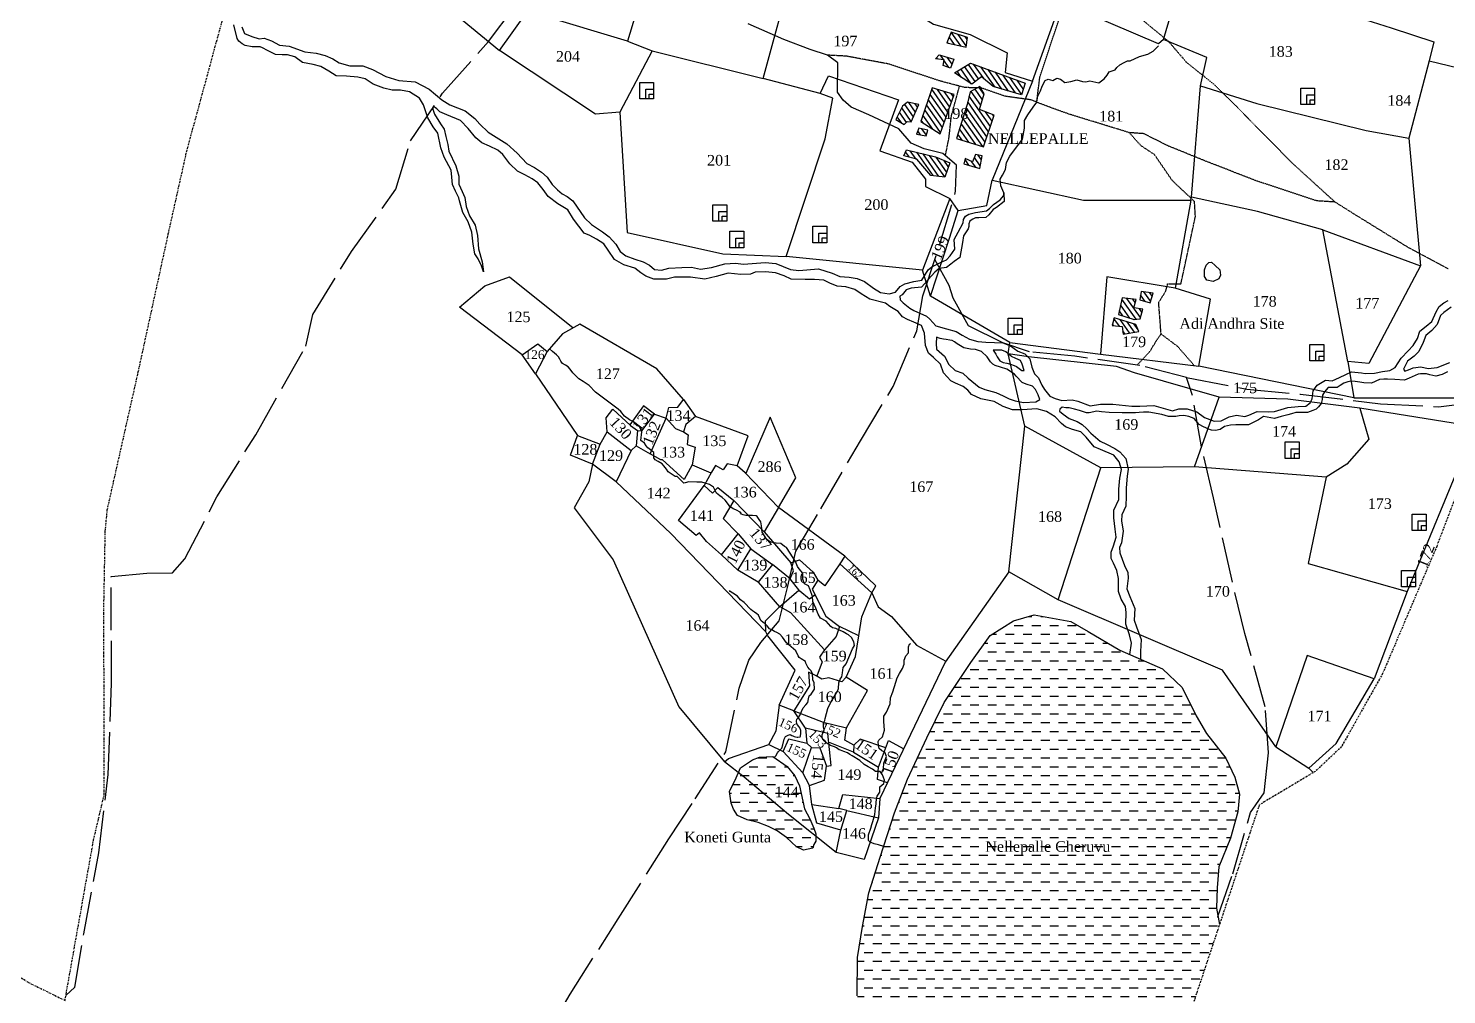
# Model space of a CAD drawing. Header units: millimetres. Extents: x 518 to 1579, y -940 to 848.
# Drawn here: x 968.7 to 1369.8, y 68 to 341.4 of the extents above; entities that cross this region are included whole.
import ezdxf

# ---------------------------------------------------------------- set-up
doc = ezdxf.new("R2010")
doc.units = ezdxf.units.MM
doc.header["$MEASUREMENT"] = 0
for name, pattern in [('ACAD_ISO02W100', [15, 12, -3]), ('ACAD_ISO07W100', [3, 0, -3]), ('BORDER', [1.75, 0.5, -0.25, 0.5, -0.25, 0, -0.25])]:
    doc.linetypes.add(name, pattern=pattern)
for name, color, linetype in [('CARTTRACK', 30, 'ACAD_ISO02W100'), ('NALA', 4, 'Continuous'), ('SQUAREWELL', 5, 'Continuous'), ('SURVEY_BND', 7, 'Continuous'), ('VILLAGE_AREA', 1, 'Continuous'), ('WATER_BODY', 4, 'Continuous')]:
    doc.layers.add(name, color=color, linetype=linetype)
doc.layers.add('FOOTPATH', color=150, linetype='ACAD_ISO07W100', lineweight=30)
doc.layers.add('VILL_BOUNDARY', color=6, linetype='BORDER', lineweight=30)
doc.styles.get("Standard").update_dxf_attribs({"font": 'TIMES.TTF'})

msp = doc.modelspace()

# ---------------------------------------------------------------- hatches: boundary and pattern name
at = {"layer": 'VILLAGE_AREA'}
h = msp.add_hatch(dxfattribs=at)
h.set_pattern_fill('ANSI31', color=256, scale=10, angle=80, style=0)
h.paths.add_polyline_path([(1234.23, 338.89), (1229.6, 340.37), (1228.46, 337.32), (1233.88, 336.15)])
h.paths.add_polyline_path([(1230.38, 332.72), (1226.23, 333.94), (1225.18, 332.82), (1227.63, 332.57), (1227.38, 330.97), (1229.48, 330.2)])
h.paths.add_polyline_path([(1235.12, 331.63), (1230.62, 328.85), (1235.44, 325.67), (1238.19, 327.74), (1241.51, 324.96), (1249.51, 322.67), (1250.58, 325.96)])
h.paths.add_polyline_path([(1237.66, 318.52), (1238.94, 322.91), (1237.97, 324.6), (1237.12, 324.61), (1235.01, 323.43), (1234.16, 319.87), (1231.15, 310.31), (1238.79, 307.94), (1241.79, 316.84)])
h.paths.add_polyline_path([(1230.51, 322.72), (1224.3, 324.56), (1221.05, 315.1), (1226.5, 311.6)])
h.paths.add_polyline_path([(1220.49, 319.89), (1217.27, 320.56), (1215.87, 319.41), (1213.96, 315.6), (1216.31, 314.21), (1217.23, 315.04), (1218.3, 315)])
h.paths.add_polyline_path([(1223.02, 312.64), (1220.47, 313.23), (1219.88, 311.52), (1222.59, 311.05)])
h.paths.add_polyline_path([(1225.17, 305.1), (1217.01, 307.05), (1216.26, 305.41), (1219.94, 304.38), (1223.89, 299.84), (1227.82, 299.37), (1229.22, 303.42)])
h.paths.add_polyline_path([(1238.4, 305.35), (1236.57, 305.7), (1235.72, 303.67), (1233.64, 304.61), (1233.27, 303.12), (1237.71, 301.8)])
h.paths.add_polyline_path([(1281.99, 264.75), (1278.02, 265.16), (1276.93, 260.5), (1281.38, 259.1), (1283.07, 259.24), (1283.83, 261.95), (1281.27, 262.38)])
h.paths.add_polyline_path([(1281.88, 257.67), (1275.72, 259.56), (1275.2, 257.32), (1278.02, 257.11), (1278.26, 254.92), (1282.73, 255.7)])
h.paths.add_polyline_path([(1286.79, 266.53), (1283.4, 266.96), (1282.97, 264.58), (1285.96, 263.82)])
h.paths.add_polyline_path([(1239.23, 307.94), (1268.62, 307.94), (1268.62, 312.51), (1239.23, 312.51)], flags=9)
h.paths.add_polyline_path([(1226.95, 315), (1235.12, 315), (1235.12, 319.58), (1226.95, 319.58)], flags=9)
at = {"layer": 'WATER_BODY'}
h = msp.add_hatch(dxfattribs=at)
h.set_pattern_fill('DASH', color=256, scale=20, style=0)
h.paths.add_polyline_path([(1309.86, 129.58), (1307.36, 134.99), (1301.87, 141.89), (1298.89, 146.95), (1295, 154.98), (1289.38, 160.18), (1277.35, 165.55), (1268.4, 170.74), (1263.47, 173.59), (1253.14, 175.46), (1247.31, 173.79), (1240.65, 169.7), (1235.16, 161.99), (1227.67, 150.7), (1222.73, 140.66), (1217.25, 129.02), (1213.64, 119.46), (1209.61, 106.95), (1206.35, 96.87), (1204.54, 87.37), (1203.15, 78.51), (1203.08, 67.71), (1204.68, 59.74), (1206.48, 56.9), (1208.15, 55.38), (1211.48, 53.09), (1216.02, 49.72), (1219.84, 48.13), (1224.55, 46.81), (1230.17, 46.81), (1242.52, 46.81), (1250.71, 47.5), (1256.62, 47.86), (1261.09, 48.66), (1264.08, 48.68), (1267.51, 48.58), (1273.83, 48.1), (1278.22, 47.18), (1283.39, 47.11), (1288.39, 47.9), (1292.48, 49.11), (1295.66, 50.85), (1297.29, 63.12), (1305.52, 87.89), (1304.66, 92.5), (1304.87, 98.29), (1305.35, 104.18), (1308.61, 112.29), (1310.69, 119.8), (1311.18, 124.79)])
h.paths.add_polyline_path([(1171.07, 129.61), (1169.47, 130.86), (1168.8, 129.37), (1166.97, 125.53), (1167.4, 122.2), (1168.08, 120.55), (1169.24, 118.72), (1171.94, 117.51), (1175.09, 116.79), (1178.03, 115.58), (1180.45, 114.42), (1183.11, 112.49), (1185.9, 109.86), (1187.86, 108.96), (1190.49, 109.53), (1190.8, 110.52), (1191.38, 111.49), (1191.38, 112.83), (1183.64, 118.97)])
h.paths.add_polyline_path([(1185.47, 129.99), (1183.25, 132.55), (1179.19, 135.45), (1175.47, 135.26), (1173.44, 134.48), (1170.1, 132.26), (1169.47, 130.86), (1171.07, 129.61), (1183.64, 118.97), (1191.38, 112.83), (1191.38, 113.52), (1190.8, 115.16), (1189.64, 117.76), (1188.19, 120.61), (1186.74, 127.08)])
h.paths.add_polyline_path([(1238.24, 106.49), (1274.88, 106.49), (1274.88, 112.53), (1238.24, 112.53)], flags=24)
h.paths.add_polyline_path([(1179.01, 123.15), (1187.15, 123.15), (1187.15, 127.64), (1179.01, 127.64)], flags=24)

# ---------------------------------------------------------------- linework, layer by layer
at = {"layer": 'CARTTRACK'}
for points in [[(979.29, 67.82), (981.83, 70.12), (984.34, 85.26), (988.57, 108.13), (991.24, 130.32), (992.2, 156.19), (992.06, 186.35), (1002.13, 187.27), (1009.39, 187.42), (1012.95, 191.34), (1021.99, 208.88), (1032.97, 226.47), (1047.13, 251.54), (1049.13, 260.49), (1060.03, 278.29), (1072.63, 295.95), (1076.78, 309.64), (1085.83, 323.08), (1098.83, 337.71), (1111.32, 354.4), (1117.71, 370.89)], [(1109.92, 47.44), (1121.88, 68.22), (1135.45, 89.46), (1149.75, 112.13), (1157.29, 123.4), (1165.91, 136.78), (1169.72, 154.78), (1172.46, 162.7), (1175.8, 167.63), (1181, 173.83), (1183.35, 183.27), (1185.75, 193.54), (1192.83, 205.52), (1203.98, 224.73), (1213.2, 240.11), (1219.89, 255.83), (1221.63, 265.76), (1226.37, 280.07), (1230.91, 295.34), (1231.11, 302.71), (1227.3, 306.05), (1222.03, 307.38), (1218.29, 308.98), (1214.82, 313.05), (1206.38, 317.01), (1201.37, 319.14), (1199.1, 321.14), (1197.5, 323.41), (1197.57, 331.65), (1194.63, 333.85), (1189.76, 335.45), (1182.28, 338.32), (1172.2, 342.72)], [(1305.09, 90.19), (1309.26, 102.19), (1314.28, 119.56), (1318.16, 125.15), (1319.37, 136.49), (1318.48, 149.5), (1312.7, 170.18), (1309.01, 185.6), (1303.79, 208.65), (1300.44, 223.01), (1297.88, 237.59), (1296.16, 242.67), (1283.01, 246.04), (1264.66, 248.64), (1251.76, 249.94), (1244.27, 252.5), (1234.55, 257.28), (1230.18, 265.12), (1229.06, 268.69), (1225.02, 275.99)], [(1296.16, 242.67), (1313.28, 239.34), (1328.47, 237.94), (1351.07, 235.18), (1367.47, 234.38), (1375.76, 235.38)]]:
    msp.add_lwpolyline(points, dxfattribs=at)
at = {"layer": 'FOOTPATH', "ltscale": 0.002}
for points in [[(1370.18, 273.35), (1358.98, 279.38), (1343.97, 288.66), (1338.18, 292.3), (1326.25, 303.18), (1315.64, 313.91), (1310.73, 318.95), (1304.21, 325.4), (1296.25, 331.76), (1291.17, 337.68), (1278.3, 348.28)], [(1298.39, 246.05), (1293.7, 251.42), (1289.01, 254.94), (1288.33, 263.87), (1290.37, 267.13), (1290.86, 269.11), (1294.63, 269.17), (1298.71, 288.2), (1298.46, 292.45), (1292.22, 298.31), (1287.15, 305.7), (1283.33, 308.23), (1279.99, 311.93), (1262.88, 317.19), (1257.69, 319.04), (1253.83, 320.52), (1254.72, 327.62), (1259.98, 343.45)], [(1253.83, 320.52), (1252.5, 321.16), (1244.89, 322.22), (1238.01, 324.6), (1233.58, 324.67), (1226.63, 326.5), (1220.73, 328.43), (1211.81, 331.38), (1199.97, 333.57), (1194.63, 333.85)], [(1228.02, 305.42), (1229.05, 310.57), (1229.69, 316.6), (1232.01, 325.09)], [(1338.18, 292.3), (1333.01, 292.62), (1315.58, 298.42), (1300.78, 304.2), (1290.68, 308.32), (1284.12, 311.63), (1279.99, 311.93)], [(1282.22, 246.15), (1285.81, 249.98), (1287.98, 253.51), (1289.01, 254.94)]]:
    msp.add_lwpolyline(points, dxfattribs=at)
at = {"layer": 'NALA'}
for points in [[(1280.19, 164.28), (1280.68, 167.48), (1280.09, 169.83), (1279.01, 172.85), (1279.13, 176.15), (1278.93, 177.88), (1277.71, 179.97), (1277, 182.15), (1276.98, 185.82), (1276.54, 188), (1275.52, 190.09), (1274.93, 191.47), (1274.93, 193.22), (1275.52, 195.06), (1276.29, 197.49), (1276.03, 199.78), (1275.66, 202.91), (1275.69, 205.12), (1277.02, 208.14), (1277.08, 211.06), (1277.36, 214.19), (1277.79, 216.62), (1277.14, 218.82), (1275.64, 220.72), (1271.9, 222.3), (1270.06, 223.04), (1267.82, 225.74), (1266.29, 227.27), (1263.94, 227.95), (1261.99, 228.71), (1260.89, 229.59), (1259.05, 231.56), (1256.64, 233.06), (1253.84, 233.74), (1249.75, 233.46), (1247.03, 233.52), (1244.37, 234.48), (1241.82, 235.89), (1238.05, 236.61), (1235.36, 237.88), (1234.4, 239.1), (1233.01, 240.06), (1230.83, 241.02), (1229.56, 241.73), (1227.43, 244.01), (1226.66, 246.44), (1224.65, 248.27), (1223.24, 249.52), (1222.39, 251.72), (1222.08, 255.22), (1221.28, 257.37), (1219.13, 258.3), (1217.27, 259.07), (1215.85, 259.86), (1214.61, 261.36), (1212.34, 262.74), (1211.07, 263.65), (1206.64, 264.79), (1204.21, 266.32), (1202.39, 267.59), (1199.88, 268.35), (1197.36, 268.47), (1195.32, 269.32), (1193.62, 270.22), (1191.02, 270.39), (1188.39, 270.42), (1184.4, 270.45), (1182.39, 271.38), (1179.98, 272.26), (1177.1, 272.52), (1174.24, 272.47), (1172.91, 271.84), (1170.17, 271.76), (1166.55, 272.15), (1163.15, 271.25), (1160.01, 270.49), (1155.88, 271.08), (1151.39, 271.02), (1149.1, 270.46), (1145.53, 270.51), (1143.3, 271.28), (1141.91, 272.29), (1140.18, 273.57), (1137.04, 274.53), (1134.47, 276.02), (1132.62, 278.67), (1131.4, 280.48), (1129.34, 281.75), (1127.5, 282.83), (1125.89, 283.51), (1124.3, 285.43), (1122.88, 287.45), (1121.21, 290.08), (1118.44, 291.8), (1115.69, 293.84), (1114.27, 295.83), (1112.74, 297.76), (1111.1, 298.86), (1109.03, 300.02), (1107.02, 301.06), (1104.79, 303.1), (1102.82, 305.77), (1101.41, 306.96), (1099.09, 308.06), (1096.88, 309), (1095.18, 310.49), (1093.09, 313.12), (1090.84, 315.35), (1087.02, 316.93), (1085.04, 317.78), (1084.16, 318.68), (1083.15, 319.39), (1083.09, 318.6), (1083.49, 317.18), (1085.18, 314.41), (1086.29, 312.94), (1086.74, 310.8), (1087.31, 308.62), (1087.56, 306.67), (1089.54, 302.55), (1090.39, 299.66), (1090.39, 297.38), (1091.38, 295.32), (1092.06, 293.62), (1092.46, 291.02), (1093.39, 288.39), (1094.98, 285.71), (1095.72, 282.8), (1095.94, 279.07), (1097.04, 275.41), (1097.41, 272.56), (1096.85, 274.26), (1095.83, 276.26), (1094.92, 277.65), (1094.47, 280.39), (1094.13, 283.8), (1093.05, 286.71), (1091.53, 289.31), (1090.56, 292.65), (1090.45, 293.46), (1089.46, 295.38), (1088.61, 297.24), (1088.47, 299.31), (1088.21, 301.34), (1086.23, 304.99), (1085.35, 307.62), (1084.47, 311.77), (1083.17, 313.58), (1081.64, 316.1), (1080.39, 319.79), (1079.32, 321.69), (1076.46, 323.5), (1073.94, 323.92), (1071.56, 323.92), (1069.21, 324.54), (1066.18, 325.67), (1063.95, 327.14), (1061.84, 327.6), (1058.62, 327.91), (1055.67, 328), (1053.67, 329.3), (1051.34, 330.65), (1049.22, 331.19), (1046.21, 331.74), (1044.06, 333.33), (1041.99, 333.95), (1040.46, 333.95), (1038.57, 334.06), (1037.43, 334.57), (1036.33, 335.14), (1034.86, 335.96), (1034.18, 336.24), (1032.99, 336.24), (1031.94, 336.24), (1029.99, 336.58), (1029.14, 337.09), (1028.21, 337.85), (1027.7, 338.53), (1026.78, 342.45)], [(1029.05, 341.85), (1029.78, 339.94), (1031.85, 339.1), (1033.92, 338.48), (1035.34, 338.65), (1037.47, 337.95), (1039.65, 336.7), (1042.44, 336.39), (1046.86, 334.77), (1050.07, 334.38), (1052.56, 333.74), (1054.77, 332.79), (1056.57, 331.66), (1059.59, 330.79), (1063.28, 330.82), (1065.99, 329.79), (1069.74, 327.83), (1073.4, 326.71), (1078.1, 326.32), (1082.05, 324.24), (1085.58, 321.2), (1087.9, 319.78), (1092.23, 318.1), (1094.9, 315.93), (1096.38, 314.37), (1098.73, 312.05), (1101.72, 310.18), (1104.01, 308.73), (1106.86, 306.1), (1109.66, 303.18), (1111.79, 302.06), (1113.77, 300.7), (1115.4, 299.32), (1116.8, 297.22), (1118.31, 295.77), (1119.65, 294.57), (1121.08, 293.84), (1122.67, 292.61), (1125.97, 287.79), (1127.9, 285.95), (1131.06, 283.86), (1132.96, 282.43), (1134.81, 280.35), (1136.04, 278.26), (1137.61, 277.11), (1140.21, 276.14), (1142.56, 275.35), (1144.32, 274.39), (1145.78, 273.25), (1147.76, 273.02), (1149.83, 273.56), (1153.46, 273.75), (1156.2, 273.86), (1158.75, 273.33), (1161.86, 273.73), (1165.66, 274.82), (1168.68, 274.98), (1170.95, 274.76), (1177.03, 275.15), (1180.1, 274.87), (1184.21, 273.25), (1186.59, 272.95), (1192.16, 273.39), (1195.99, 272.19), (1198.19, 271.24), (1200.79, 271.02), (1203.06, 270.63), (1205.15, 269.85), (1207.71, 267.94), (1209.64, 266.71), (1212.07, 266.32), (1213.92, 266.79), (1215.26, 268.44), (1216.55, 269.14), (1219.09, 269.81), (1221.36, 270.23), (1223.12, 273.08), (1224.13, 274), (1226.62, 275.2), (1228.32, 275.93), (1229.38, 277.04), (1230.7, 278.96), (1230.45, 281.72), (1231.65, 283.81), (1233.03, 286.43), (1233.17, 287.35), (1233.7, 288.3), (1234.62, 288.83), (1236.52, 289.33), (1239.63, 289.84), (1240.47, 290.48), (1241.61, 291.62), (1243.49, 292.88), (1244.55, 294.14), (1244.55, 294.86), (1244.63, 292.4), (1242.51, 290.76), (1241.53, 290.14), (1240.27, 288.72), (1239.43, 287.96), (1237.48, 287.85), (1236.55, 287.83), (1235.74, 287.49), (1235.27, 287.16), (1234.93, 286.9), (1234.65, 286.12), (1234.6, 285.42), (1234.43, 284.67), (1233.09, 282.74), (1232.86, 280.82), (1232.11, 276.61), (1230.46, 275.46), (1229.59, 274.68), (1228.36, 273.76), (1226.21, 273.51), (1224.98, 272.45), (1223.1, 270.4), (1222.2, 269.22), (1221.25, 268.22), (1218.34, 267.97), (1216.92, 267.47), (1215.8, 266.06), (1215.13, 265.62), (1215.24, 264.67), (1216.11, 263.75), (1217.92, 262.24), (1219.1, 261.6), (1222.65, 260.02), (1223.58, 259.18), (1225.34, 257.26), (1228.3, 256.39), (1231.01, 255.64), (1232.78, 254.67), (1234.82, 253.47), (1237.14, 252.8), (1239.46, 252.66), (1241.87, 252.52), (1244.27, 252.5), (1246.46, 251.57), (1248.45, 250.09), (1250.49, 249.3), (1251.91, 247.91), (1252.44, 245.54), (1253.23, 243.7), (1254.38, 242.56), (1255.33, 240.49), (1256, 239.29), (1257.51, 237.36), (1259.02, 236.75), (1260.97, 236.11), (1263.88, 236.3), (1265.5, 235.94), (1268.94, 234.65), (1271.91, 235.1), (1275.34, 235.1), (1280.71, 234.54), (1283.03, 234.51), (1286.94, 234.76), (1290.26, 233.81), (1292.28, 233.25), (1294.04, 233.78), (1296.36, 233.81), (1299.1, 232.95), (1301.31, 231.38), (1304, 230.31), (1305.98, 230.37), (1308.27, 231.51), (1310.37, 231.96), (1312.69, 231.57), (1313.84, 231.96), (1316.21, 233.02), (1319.51, 232.96), (1321.05, 232.99), (1324.81, 234.19), (1327.77, 234.47), (1329.93, 234.58), (1331.21, 235.48), (1331.77, 236.62), (1332.05, 238.89), (1333.17, 240.49), (1335.52, 241.94), (1337.39, 241.71), (1339.49, 242.64), (1341.22, 243.53), (1342.87, 244.28), (1345.67, 243.95), (1346.76, 243.81), (1349.37, 243.9), (1351.67, 244.38), (1353.74, 244.6), (1355.19, 245.44), (1356.87, 248.15), (1358.85, 250.16), (1360.31, 251.74), (1361.57, 253.64), (1362.21, 255.73), (1364, 257.21), (1365.54, 258.53), (1366.83, 261.19), (1367.64, 262.76), (1369.01, 263.76), (1370.18, 264.46)], [(1244.55, 294.86), (1243.73, 296.88), (1243.49, 298.73), (1244.18, 299.89), (1244.98, 301.54), (1245.26, 303.47), (1246.26, 305.31), (1249.8, 310.1), (1250.37, 313.15), (1250.37, 315.4), (1251.37, 316.93), (1252.82, 319.09), (1253.83, 320.52), (1254.11, 322.28), (1254.95, 323.77), (1255.39, 325.05), (1256.24, 326.66), (1257.04, 327.1), (1258.41, 326.7), (1259.57, 327.3), (1260.58, 327.1), (1261.78, 326.14), (1263.51, 326.42), (1265.16, 326.86), (1266.76, 326.38), (1267.73, 326.34), (1268.85, 326.62), (1271.38, 326.06), (1272.92, 327.19), (1273.77, 328.23), (1274.33, 329.11), (1276.06, 329.68), (1276.54, 330.4), (1277.3, 331.16), (1278.59, 331.8), (1279.51, 332.2), (1280.28, 332.28), (1282.89, 333.46), (1285.26, 334.1), (1286.75, 334.94), (1288.24, 336.47)], [(1305.36, 270.54), (1303.74, 269.85), (1301.9, 270.21), (1301.32, 271.26), (1301.32, 273.09), (1301.72, 274.46), (1302.51, 275.22), (1303.23, 275.29), (1304.31, 274.35), (1305.61, 273.09), (1305.83, 271.62), (1305.36, 270.54)], [(1371.02, 262.59), (1368.99, 261.06), (1368.06, 260.16), (1367.08, 257.65), (1365.6, 255.96), (1363.87, 254.52), (1363.15, 252.58), (1361.9, 250.05), (1360.55, 248.67), (1358.72, 247.31), (1357.61, 244.98), (1357.98, 244.41), (1359.01, 244.86), (1360.3, 245.43), (1362.48, 245.68), (1364.53, 245.23), (1367.12, 245.5), (1370.67, 246.89)], [(1254.76, 236.38), (1254.22, 237.71), (1253.51, 239.24), (1252.64, 240.16), (1250.89, 240.79), (1249.69, 241.28), (1248.03, 243.05), (1247.56, 243.62), (1245.41, 245.04), (1243.55, 245.58), (1242.11, 246.05), (1241.43, 246.46), (1240.8, 247.08), (1239.78, 248.51), (1238.2, 249.96), (1236.53, 250.53), (1235.14, 250.66), (1233.26, 251.02), (1232.31, 251.64), (1231.33, 252.22), (1230.56, 252.76), (1229.91, 253.12), (1229.28, 253.22), (1228.24, 253.44), (1227.48, 253.47), (1226.53, 253.69), (1225.46, 254.1), (1225.38, 252.27), (1225.54, 250.64), (1227.78, 248.65), (1228.98, 246.36), (1230.81, 244.67), (1232.93, 243.85), (1234.46, 242.49), (1237.6, 239.96), (1239.15, 239.28), (1242.29, 238.38), (1244.36, 237.46), (1246.03, 236.59), (1247.77, 236.07), (1250.06, 235.61), (1253.61, 235.77), (1254.76, 236.38)], [(1210.59, 109.98), (1209.09, 110.44), (1207.91, 110.7), (1206.73, 111.23), (1206.29, 111.67), (1206.27, 113.23), (1206.88, 115.14), (1207.21, 116.17), (1207.48, 117.03), (1208.02, 119.03), (1208.23, 120.94), (1208.39, 121.89), (1208.45, 122.58), (1208.72, 124.23), (1209.49, 125.33), (1209.49, 126.84), (1210.63, 127.79), (1210.82, 128.68), (1210.25, 130.24), (1209.55, 131.21), (1208.21, 131.21), (1207.35, 131.86), (1206.18, 132.52), (1205.04, 133.2), (1203.85, 134.3), (1201.64, 135.59), (1200.96, 136.02), (1200.35, 136.47), (1199.3, 136.84), (1198.37, 137.18), (1197.96, 137.3), (1197.26, 137.84), (1196.67, 138.11), (1195.53, 138.51), (1195.07, 138.78), (1194.3, 139.28), (1193.76, 139.9), (1193.3, 140.49), (1193.15, 141.04), (1193.15, 141.51), (1193.74, 142.98), (1193.57, 143.7), (1193.57, 144.74), (1193.72, 145.25), (1193.96, 145.59), (1194.02, 146.15), (1194.8, 149.02), (1195.43, 150.43), (1197.46, 153.95), (1197.8, 154.68), (1197.86, 156.3), (1198.24, 157.33), (1198.73, 157.98), (1198.89, 159.07), (1199.11, 160.64), (1199.98, 161.62), (1201.78, 165.89), (1202.26, 166.78), (1202.1, 167.82), (1201.41, 169.08), (1200.63, 169.83), (1200.01, 170.13), (1199.13, 170.66), (1197.06, 171.63), (1196.12, 171.84), (1195.61, 172.22), (1194.27, 173.75), (1192.66, 174.6), (1192.07, 175.73), (1191.34, 177.41), (1190.51, 179.28), (1190.43, 180.73), (1189.73, 182.53), (1189.3, 183.73), (1188.2, 184.27), (1187.72, 185.61), (1187.66, 187.31), (1186.67, 188.47), (1186.16, 189.19), (1185.65, 190.56), (1184.12, 192.92), (1183.05, 194.52), (1182.53, 194.83), (1181.48, 195.67), (1180.17, 195.8), (1178.59, 196.04), (1177.51, 196.82), (1176.23, 198.91), (1176.01, 200.68), (1175.8, 201.83), (1175.34, 202.47), (1174.8, 203.28), (1174.48, 203.52), (1173.49, 203.62), (1172.55, 203.62), (1171.53, 203.62), (1170.86, 203.79), (1170.35, 204), (1169.95, 204.54), (1170.2, 204.45), (1168.73, 205.17), (1167.95, 205.52), (1167.09, 206.11), (1166.66, 206.73), (1165.75, 207.99), (1164.84, 208.68), (1164.25, 209.14), (1163.28, 209.89), (1162.42, 211.66), (1161.3, 212.38), (1160.09, 212.78), (1159.12, 213), (1157.68, 213.05), (1155.45, 213.1), (1154.46, 212.86), (1154.08, 212.75), (1153.46, 213.32), (1152.2, 214.63), (1151.58, 214.65), (1149.62, 215.96), (1149.13, 216.69), (1148.36, 217.65), (1147.93, 218.27), (1146.77, 218.86), (1145.97, 219.31), (1145.59, 219.9), (1145.59, 220.71), (1145.51, 221.46), (1144.63, 222.15), (1143.82, 222.72), (1143.37, 223.36), (1142.94, 224.08), (1141.86, 224.81), (1142.18, 227.27), (1141.53, 228.77), (1140.84, 228.96), (1140.22, 229.6), (1139.87, 230.11), (1138.69, 230.67), (1137.29, 231.69), (1136.25, 233), (1135.44, 233.65), (1129.1, 238.54), (1127.22, 240.36), (1125.61, 241.54), (1124.35, 242.24), (1122.63, 243.93), (1121.94, 245.05), (1121.32, 245.7), (1120.62, 246.15), (1119.7, 246.59), (1119.24, 247.29), (1118.98, 247.88), (1118.63, 248.5), (1118.04, 249.06), (1117.45, 249.49), (1116.86, 249.97), (1116.01, 250.76)], [(1250.31, 244.61), (1249.71, 246.41), (1249.24, 247.42), (1247.95, 248.07), (1246.74, 248.63), (1245.78, 249.31), (1245.08, 249.94), (1243.96, 250.35), (1243.32, 250.37), (1242.44, 250.37), (1241.53, 250.37), (1241.53, 250.37), (1242.24, 249.21), (1242.65, 248.48), (1243.36, 247.34), (1244.37, 246.86), (1245.36, 246.67), (1246.45, 246.4), (1247.49, 246.05), (1248.14, 245.75), (1249.67, 244.65), (1250.31, 244.61)], [(1370.04, 244.28), (1368.5, 243.48), (1366.67, 243.02), (1365.03, 243.41), (1364.07, 243.69), (1363.22, 243.69), (1362.34, 243.67), (1361.7, 243.62), (1359.15, 242.48), (1357.89, 241.94), (1355.08, 242.08), (1353.01, 242.22), (1352.01, 242.22), (1350.75, 242.05), (1348.5, 241.08), (1346.32, 241.1), (1345.21, 241.29), (1343.92, 241.56), (1342.74, 241.61), (1341.78, 241.42), (1340.73, 241.08), (1339.67, 240.41), (1338.8, 239.85), (1337.01, 239.85), (1336.3, 239.85), (1335.19, 238.63), (1334.69, 237.64), (1334.54, 236.38), (1334.28, 235.34), (1333.52, 234.31), (1332.86, 233.71), (1331.93, 233.3), (1330.39, 232.77), (1328.42, 232.75), (1327.12, 232.75), (1325.85, 232.39), (1324.9, 232.06), (1323, 231.58), (1321.13, 231.08), (1318.99, 231.44), (1317.99, 231.58), (1316.53, 230.66), (1315.08, 229.88), (1313.72, 229.26), (1312.42, 229.26), (1311.49, 229.26), (1310.14, 229.28), (1308.67, 229.19), (1306.96, 228.76), (1305.73, 227.94), (1304.4, 227.62), (1303.23, 227.76), (1302.25, 228.08), (1301.69, 228.41), (1300.97, 228.69), (1299.82, 229.35), (1298.35, 231.02), (1296.82, 231.57), (1295.42, 231.87), (1294.12, 231.85), (1293.21, 231.62), (1291.97, 231.61), (1291.07, 231.66), (1289.22, 232.18), (1285.57, 232.82), (1284.03, 232.82), (1282.79, 232.73), (1281.74, 232.63), (1278.03, 232.63), (1274.32, 232.75), (1272.16, 232.97), (1270.8, 233.08), (1268.67, 232.66), (1267.88, 232.61), (1265.95, 233.27), (1264.51, 233.73), (1262.99, 234.09), (1262.03, 234.09), (1261.06, 234.23), (1260.34, 233.72), (1260.3, 233.16), (1261.32, 232.25), (1263.05, 231.01), (1265.26, 230.18), (1266.72, 229.35), (1268.02, 228.11), (1269.17, 226.89), (1271.74, 224.61), (1273.59, 223.79), (1275.95, 222.61), (1277.35, 221.6), (1279.08, 219.77), (1279.67, 216.74), (1279.41, 214.76), (1279.13, 211.47), (1279.17, 209.11), (1279.08, 206.25), (1277.87, 203.77), (1277.77, 202.06), (1278.25, 199.13), (1277.85, 195.84), (1277.21, 194.53), (1277.36, 193.01), (1278.68, 189.48), (1279.57, 187.46), (1279.7, 185.88), (1279.35, 182.89), (1280.13, 180.72), (1281.62, 177.25), (1281.39, 174), (1282.05, 172.07), (1283.41, 168.55), (1283.21, 165.14), (1283.19, 162.94)], [(1179.61, 135.15), (1180.07, 135.6), (1180.53, 136.47), (1180.84, 136.86), (1181.75, 137.75), (1182.08, 138.72), (1182.45, 140.29), (1182.78, 141.08), (1183.54, 141.44), (1184.13, 141.62), (1184.57, 141.4), (1184.86, 141.25), (1185.24, 141.1), (1185.63, 141.02), (1186.1, 140.88), (1186.28, 140.88), (1186.92, 140.98), (1187.02, 141.13), (1187.1, 142.04), (1187.15, 142.82), (1186.87, 143.55), (1186.02, 144.69), (1185.89, 145.42), (1185.97, 146), (1186.45, 146.46), (1186.75, 146.91), (1186.95, 147.24), (1187.36, 148.18), (1187.79, 149.18), (1188.53, 150.08), (1189.14, 150.72), (1189.27, 151.73), (1189.46, 152.55), (1190.09, 153.1), (1191.02, 154.43), (1190.91, 156.24), (1190.52, 157.14), (1190.38, 158.94), (1189.99, 159.71), (1189.56, 160.1), (1189.06, 160.71), (1188.58, 161.82), (1188.4, 162.3), (1187.18, 163.04), (1186.65, 163.44), (1186.36, 163.91), (1185.69, 165.34), (1185.01, 165.85), (1183.04, 167.61), (1181.93, 169.18), (1181.16, 170.05), (1180.36, 170.55), (1179.67, 170.82), (1178.9, 171.24), (1178.24, 171.56), (1177.58, 172.35), (1177.08, 172.93), (1176.44, 173.36), (1175.78, 173.91), (1175.54, 174.6), (1175.14, 175.42), (1174.72, 175.74), (1174, 176.27), (1173.45, 176.61), (1173, 176.98), (1171.07, 178.97), (1170.07, 179.79), (1169.17, 180.82), (1167.92, 181.61), (1167.18, 182.14), (1166.97, 182.41)], [(1209.9, 130.73), (1210.46, 131.98), (1210.64, 133.57), (1211.01, 134.49), (1211.33, 135.44), (1210.92, 136.6), (1210.06, 137.05), (1209.27, 137.72), (1209.06, 138.49), (1209.03, 139.64), (1209.16, 140.03), (1210.26, 141.03), (1210.82, 142.91), (1210.57, 145.34), (1210.62, 146.82), (1211.31, 147.92), (1212.4, 150.35), (1212.48, 152.05), (1213.11, 153.69), (1213.98, 156.42), (1214.39, 157.71), (1215, 158.89), (1215.92, 160.34), (1216.36, 161.55), (1216.39, 162.72), (1216.82, 163.93), (1217.53, 164.72), (1217.61, 166.41), (1217.86, 167.21), (1218.19, 167.41)]]:
    msp.add_lwpolyline(points, dxfattribs=at)
at = {"layer": 'SQUAREWELL'}
for points in [[(1141.57, 326.11), (1145.5, 326.11), (1145.5, 321.46), (1141.57, 321.46)], [(1143.26, 324.19), (1145.5, 324.19), (1145.5, 321.46), (1143.26, 321.46)], [(1144.21, 322.84), (1145.5, 322.84), (1145.5, 321.46), (1144.21, 321.46)], [(1328.5, 324.51), (1332.42, 324.51), (1332.42, 319.85), (1328.5, 319.85)], [(1330.19, 322.58), (1332.42, 322.58), (1332.42, 319.85), (1330.19, 319.85)], [(1331.14, 321.23), (1332.42, 321.23), (1332.42, 319.85), (1331.14, 319.85)], [(1162.26, 291.53), (1166.19, 291.53), (1166.19, 286.87), (1162.26, 286.87)], [(1163.96, 289.6), (1166.19, 289.6), (1166.19, 286.87), (1163.96, 286.87)], [(1164.91, 288.25), (1166.19, 288.25), (1166.19, 286.87), (1164.91, 286.87)], [(1190.56, 285.44), (1194.49, 285.44), (1194.49, 280.79), (1190.56, 280.79)], [(1167.05, 284.03), (1170.98, 284.03), (1170.98, 279.37), (1167.05, 279.37)], [(1168.75, 282.1), (1170.98, 282.1), (1170.98, 279.37), (1168.75, 279.37)], [(1192.25, 283.52), (1194.49, 283.52), (1194.49, 280.79), (1192.25, 280.79)], [(1193.2, 282.17), (1194.49, 282.17), (1194.49, 280.79), (1193.2, 280.79)], [(1169.7, 280.75), (1170.98, 280.75), (1170.98, 279.37), (1169.7, 279.37)], [(1245.76, 259.46), (1249.69, 259.46), (1249.69, 254.81), (1245.76, 254.81)], [(1247.46, 257.54), (1249.69, 257.54), (1249.69, 254.81), (1247.46, 254.81)], [(1248.41, 256.19), (1249.69, 256.19), (1249.69, 254.81), (1248.41, 254.81)], [(1331.12, 252), (1335.05, 252), (1335.05, 247.34), (1331.12, 247.34)], [(1332.81, 250.07), (1335.05, 250.07), (1335.05, 247.34), (1332.81, 247.34)], [(1333.76, 248.72), (1335.05, 248.72), (1335.05, 247.34), (1333.76, 247.34)], [(1324.13, 224.42), (1328.06, 224.42), (1328.06, 219.76), (1324.13, 219.76)], [(1325.82, 222.49), (1328.06, 222.49), (1328.06, 219.76), (1325.82, 219.76)], [(1326.77, 221.14), (1328.06, 221.14), (1328.06, 219.76), (1326.77, 219.76)], [(1360.04, 204.02), (1363.97, 204.02), (1363.97, 199.37), (1360.04, 199.37)], [(1361.73, 202.1), (1363.97, 202.1), (1363.97, 199.37), (1361.73, 199.37)], [(1362.68, 200.75), (1363.97, 200.75), (1363.97, 199.37), (1362.68, 199.37)], [(1357.03, 188.05), (1360.96, 188.05), (1360.96, 183.39), (1357.03, 183.39)], [(1358.72, 186.12), (1360.96, 186.12), (1360.96, 183.39), (1358.72, 183.39)], [(1359.68, 184.77), (1360.96, 184.77), (1360.96, 183.39), (1359.68, 183.39)]]:
    msp.add_lwpolyline(points, close=True, dxfattribs=at)
at = {"layer": 'SURVEY_BND'}
for points in [[(1289.69, 338.3), (1288.32, 337.04), (1260.62, 348.83), (1258.51, 353.94), (1263.43, 382.46)], [(1095.08, 354.71), (1091.36, 343.86), (1101.95, 335.15), (1109.59, 345.8), (1113.31, 345.27), (1122.43, 374.1), (1106.01, 378.43)], [(1330.82, 348.94), (1354.05, 341.57), (1366.18, 337.58), (1364.85, 332.24), (1389.44, 326.26), (1391.62, 339.42), (1392.49, 373.72)], [(1146.26, 364.57), (1138.14, 337.79), (1113.31, 345.27)], [(1145.13, 335.06), (1176.52, 327.2), (1184.86, 358.05)], [(1300.17, 325.2), (1301.92, 333.19), (1289.69, 338.3), (1296.04, 359.71)], [(1219.14, 345.99), (1224.68, 342.59), (1234.98, 339.73), (1245.49, 334.53), (1244.96, 328.91), (1252.61, 326.47), (1260.62, 348.83)], [(1138.14, 337.79), (1145.13, 335.06), (1135.96, 317.74), (1129.07, 317.18), (1101.95, 335.15)], [(1364.85, 332.24), (1359.03, 310.37), (1362.41, 274.22), (1347.75, 246.64), (1341.81, 247.21), (1334.76, 284.45), (1362.41, 274.22)], [(1135.96, 317.74), (1138.02, 283.68), (1165.08, 277.65), (1183, 276.89), (1193.97, 310.21), (1196.14, 321.71), (1192.58, 323), (1176.52, 327.2)], [(1192.58, 323), (1194.97, 328.02), (1214.72, 321.22), (1209.51, 306.75), (1218.62, 303.58), (1222.41, 298.8), (1222.43, 296.67), (1229.29, 293.31), (1221.5, 273.06), (1183, 276.89)], [(1252.61, 326.47), (1241.24, 298.48), (1267.04, 292.85), (1297.41, 292.83), (1297.58, 293.71)], [(1334.76, 284.45), (1316.23, 289.58), (1297.58, 293.71), (1300.17, 325.2), (1316.1, 320.18), (1347.02, 312.56), (1359.03, 310.37)], [(1341.81, 247.21), (1343.52, 236.93), (1382.12, 236.9), (1389.44, 326.26)], [(1231.62, 289.9), (1239.75, 291.3), (1241.24, 298.48)], [(1223.79, 265.62), (1229.15, 282.08), (1231.62, 289.9), (1229.29, 293.31)], [(1297.41, 292.83), (1292.96, 267.89), (1273.66, 271.17), (1271.87, 249.22), (1299.64, 245.9), (1303.03, 264.77), (1292.96, 267.89)], [(1246.19, 252.55), (1223.79, 265.62), (1221.5, 273.06)], [(1112.13, 243.73), (1108.35, 249.08), (1090.62, 262.58), (1097.75, 268.62), (1104.75, 271.13), (1122.71, 256.68)], [(1153.91, 236.38), (1153.91, 236.38), (1146.39, 245.11), (1124.6, 257.77), (1119.72, 254.97), (1115.35, 250.01), (1112.13, 243.73), (1123.95, 226.27), (1130.37, 223.77)], [(1108.35, 249.08), (1112.73, 252.16), (1115.35, 250.01)], [(1382.12, 236.9), (1376.88, 228.85), (1345.22, 233.97), (1324.86, 236.52), (1305.47, 237.11), (1281.51, 243.95), (1276.44, 245.77), (1251.55, 248.48), (1245.78, 249.31), (1246.19, 252.55), (1271.87, 249.22)], [(1298.43, 217.35), (1271.97, 217.12), (1250.48, 228.85), (1245.78, 249.31)], [(1343.52, 236.93), (1299.64, 245.9)], [(1345.22, 233.97), (1347.78, 225.21), (1341.54, 218.16), (1335.67, 214.49), (1298.43, 217.35), (1305.47, 237.11)], [(1132.32, 227.29), (1132.11, 231.22), (1133.98, 233.67), (1139, 229.06), (1140.93, 227.66), (1140.58, 223.28), (1139.13, 221.97)], [(1140.93, 227.66), (1142.15, 227.6), (1145.72, 232.27), (1142.62, 234.6), (1138.76, 229.28)], [(1149.04, 231.11), (1149.84, 234.16), (1152.34, 234.26), (1153.91, 236.38), (1157.34, 231.61)], [(1156.35, 217.95), (1154.11, 213.77), (1147.96, 219.32), (1147.53, 219.32), (1144.52, 221.09), (1149.04, 231.11), (1151.64, 228.24), (1153.91, 227.24)], [(1145.72, 232.27), (1149.04, 231.11)], [(1169.11, 217.7), (1172.24, 226.14), (1157.34, 231.61), (1154.65, 229.35), (1153.91, 227.24), (1155.31, 226.46), (1155.01, 223.68), (1157.26, 222.94), (1156.35, 217.95), (1161.71, 215.68)], [(1180.83, 205.84), (1185.76, 214.3), (1178.5, 231.4), (1171.54, 215.49)], [(1259.9, 179.75), (1245.94, 187.68), (1250.48, 228.85)], [(1376.88, 228.85), (1375.71, 223.4), (1358.64, 182.13), (1349.24, 157.43), (1330.33, 164.02), (1321.46, 138.19), (1330.78, 132.11), (1338.52, 139.14), (1349.24, 157.43)], [(1128.24, 218.14), (1122.03, 220.69), (1123.95, 226.27)], [(1177.21, 170.69), (1150.34, 198.47), (1134.9, 213.16), (1128.24, 218.14), (1130.37, 223.77), (1132.32, 227.29), (1139.13, 221.97), (1134.9, 213.16)], [(1140.58, 223.28), (1144.52, 221.09)], [(1128.24, 218.14), (1127.18, 213.16), (1123.07, 205.74), (1134.03, 191.11), (1152.67, 149.51), (1165.57, 133.91), (1166.7, 134.9), (1178.07, 138.78), (1180.19, 142.64), (1181.1, 149.94)], [(1180.83, 205.84), (1171.38, 215.65), (1169.11, 217.7), (1166.33, 218.18), (1165.16, 216.49), (1163, 217.77), (1161.83, 215.91), (1159.83, 212.1)], [(1321.46, 138.19), (1306.34, 159.81), (1259.9, 179.75), (1271.97, 217.12)], [(1335.67, 214.49), (1330.56, 190.03), (1358.64, 182.13)], [(1164.73, 192.52), (1160.43, 196.22), (1158.49, 198.71), (1157.57, 197.93), (1152.49, 202.22), (1159.83, 212.1), (1162.14, 209.93), (1163.61, 211.51), (1168.19, 207.89), (1165.15, 202.74), (1169.42, 198.42)], [(1168.19, 207.89), (1176.75, 199.02)], [(1199.61, 192.1), (1180.83, 205.84), (1176.75, 199.02), (1184.31, 190.26), (1186.76, 191.07), (1190.61, 187.59), (1191.93, 185.3)], [(1169.28, 188.15), (1164.73, 192.52), (1169.42, 198.42), (1173, 194.14)], [(1175.09, 184.79), (1169.28, 188.15), (1173, 194.14), (1179.13, 189.79)], [(1190.69, 180.85), (1191.15, 181.18), (1189.56, 179.89), (1186.8, 182.21), (1184.12, 185.73), (1179.13, 189.79), (1175.09, 184.79), (1181.14, 177.78), (1186.58, 182.5)], [(1184.12, 185.73), (1185.01, 187.99), (1184.31, 190.26)], [(1203.57, 169.56), (1204.42, 174.98), (1207.18, 181.71), (1198.18, 189.97), (1193.94, 183.74), (1191.93, 185.3), (1190.37, 182.75), (1194.17, 175.13), (1198.04, 172.22)], [(1207.18, 181.71), (1208.37, 183.71), (1199.61, 192.1), (1198.18, 189.97)], [(1245.94, 187.68), (1227.91, 162.08), (1209.48, 123.55), (1209.06, 118.08), (1205.05, 106.31), (1197.11, 108.29), (1198.48, 114.61), (1200.13, 120.1), (1209.06, 118.08)], [(1207.18, 181.71), (1209.02, 177.73), (1212.75, 175.03), (1219.87, 166.88), (1228.17, 162.44)], [(1185.14, 148.32), (1181.01, 149.98), (1185.53, 159.85), (1177.84, 169.59), (1177.21, 170.69), (1177.13, 173.76), (1181.22, 177.86), (1184.21, 176.14), (1193.83, 165.57), (1192.38, 163.57), (1193.14, 162.17), (1191.65, 158.12)], [(1199.94, 157.9), (1202.55, 163.76), (1203.57, 169.56), (1198.04, 172.22), (1197.16, 169.39), (1193.83, 165.57)], [(1202.1, 138.63), (1199.57, 140.03), (1200.08, 143.5), (1206, 154.12), (1199.94, 157.9), (1198.71, 156.55), (1195.05, 157.7), (1193.07, 157.33), (1191.51, 158.2), (1189.26, 159.26), (1189.62, 155.4), (1185.14, 148.32), (1193.4, 145.11), (1200.08, 143.5)], [(1188.46, 143.46), (1185.14, 148.32)], [(1178.07, 138.78), (1182.15, 136.88), (1183.73, 140.44), (1188.81, 139.21)], [(1190.2, 121.81), (1189.55, 127.17), (1193.84, 128.75), (1194.37, 132.69), (1195.73, 132.88), (1194.72, 141.92), (1188.46, 143.46), (1188.81, 139.21), (1190.14, 137.94), (1192.51, 137.88), (1194.37, 132.69)], [(1182.15, 136.88), (1187.67, 130.84), (1190.14, 137.94)], [(1201.99, 136.69), (1194.98, 139.52)], [(1211.12, 137.92), (1203.9, 140.29), (1202.1, 138.63), (1201.99, 136.69), (1209.05, 132.39)], [(1211.61, 128.01), (1208.83, 128.87), (1209.05, 132.39), (1211.88, 139.93), (1216.21, 137.62)], [(1197.11, 108.29), (1183.64, 118.97), (1171.07, 129.61), (1165.57, 133.91)], [(1189.55, 127.17), (1187.67, 130.84)], [(1330.78, 132.11), (1332.02, 130.85)], [(1200.13, 120.1), (1197.86, 120.68), (1199.01, 124.68), (1209.48, 123.55)], [(1198.48, 114.61), (1191.61, 116.52), (1190.2, 121.81), (1197.86, 120.68)]]:
    msp.add_lwpolyline(points, dxfattribs=at)
at = {"layer": 'VILL_BOUNDARY'}
for points in [[(1375.42, 574.85), (1405.8, 546.3), (1432.52, 518.36), (1451.13, 517.11), (1432.52, 518.36), (1421.7, 487.32), (1395.28, 365.19), (1395.08, 299.68), (1389.7, 264.67), (1382.93, 236.72), (1366.96, 194.85), (1351.67, 158.91), (1339.98, 138.13), (1332.63, 131.21), (1316.77, 121.7), (1297.29, 63.12)], [(935.29, 92.4), (968.74, 71.48), (979.03, 66.4), (987.1, 111.76), (990.12, 124.61), (990.12, 147.01), (989.99, 175.8), (990.42, 199.2), (990.99, 205.19), (999.76, 244.25), (1008.25, 283.26), (1013.44, 306.59), (1024.65, 347.8), (1028.24, 360.65), (1030.68, 403.36), (1031.98, 426.25), (1034.28, 440.03), (1038.78, 470.07), (1038.09, 508.26), (1036.95, 560.51)]]:
    msp.add_lwpolyline(points, dxfattribs=at)
at = {"layer": 'VILLAGE_AREA'}
for points in [[(1228.46, 337.32), (1233.88, 336.15), (1234.23, 338.89), (1229.6, 340.37), (1228.46, 337.32)], [(1226.23, 333.94), (1230.38, 332.72), (1229.48, 330.2), (1227.38, 330.97), (1227.63, 332.57), (1225.18, 332.82), (1226.23, 333.94)], [(1235.12, 331.63), (1250.58, 325.96), (1249.51, 322.67), (1241.51, 324.96), (1238.19, 327.74), (1235.44, 325.67), (1230.62, 328.85), (1235.12, 331.63)], [(1231.15, 310.31), (1238.79, 307.94), (1241.79, 316.84), (1237.66, 318.52), (1238.94, 322.91), (1237.76, 324.96), (1235.01, 323.43), (1234.16, 319.87), (1231.15, 310.31)], [(1221.05, 315.1), (1226.5, 311.6), (1230.51, 322.72), (1224.3, 324.56), (1221.05, 315.1)], [(1216.31, 314.21), (1217.23, 315.04), (1218.3, 315), (1220.49, 319.89), (1217.27, 320.56), (1215.87, 319.41), (1213.96, 315.6), (1216.31, 314.21)], [(1222.59, 311.05), (1223.02, 312.64), (1220.47, 313.23), (1219.88, 311.52), (1222.59, 311.05)], [(1217.01, 307.05), (1225.17, 305.1), (1229.22, 303.42), (1227.82, 299.37), (1223.89, 299.84), (1219.94, 304.38), (1216.26, 305.41), (1217.01, 307.05)], [(1233.27, 303.12), (1237.71, 301.8), (1238.4, 305.35), (1236.57, 305.7), (1235.72, 303.67), (1233.64, 304.61), (1233.27, 303.12)], [(1281.23, 259.09), (1283.07, 259.24), (1283.83, 261.95), (1281.27, 262.38), (1281.99, 264.75), (1278.02, 265.16), (1276.93, 260.5), (1281.38, 259.1)], [(1282.97, 264.58), (1285.96, 263.82), (1286.79, 266.53), (1283.4, 266.96), (1282.97, 264.58)], [(1278.26, 254.92), (1282.73, 255.7), (1281.88, 257.67), (1275.72, 259.56), (1275.2, 257.32), (1278.02, 257.11), (1278.26, 254.92)]]:
    msp.add_lwpolyline(points, dxfattribs=at)
at = {"layer": 'WATER_BODY'}
msp.add_lwpolyline([(1203.08, 67.71), (1203.15, 78.51), (1204.54, 87.37), (1206.35, 96.87), (1209.61, 106.95), (1213.64, 119.46), (1217.25, 129.02), (1222.73, 140.66), (1227.67, 150.7), (1235.16, 161.99), (1240.65, 169.7), (1247.31, 173.79), (1253.14, 175.46), (1263.47, 173.59), (1268.4, 170.74), (1277.35, 165.55), (1289.38, 160.18), (1295, 154.98), (1298.89, 146.95), (1301.87, 141.89), (1307.36, 134.99), (1309.86, 129.58), (1311.18, 124.79), (1310.69, 119.8), (1308.61, 112.29), (1305.35, 104.18), (1304.87, 98.29), (1304.66, 92.5), (1305.52, 87.89)], dxfattribs=at)
msp.add_lwpolyline([(1190.49, 109.53), (1187.86, 108.96), (1185.9, 109.86), (1183.11, 112.49), (1180.45, 114.42), (1178.03, 115.58), (1175.09, 116.79), (1171.94, 117.51), (1169.24, 118.72), (1168.08, 120.55), (1167.4, 122.2), (1166.97, 125.53), (1168.8, 129.37), (1170.1, 132.26), (1173.44, 134.48), (1175.47, 135.26), (1179.19, 135.45), (1183.25, 132.55), (1185.47, 129.99), (1186.74, 127.08), (1188.19, 120.61), (1189.64, 117.76), (1190.8, 115.16), (1191.38, 113.52), (1191.38, 111.49), (1190.8, 110.52)], close=True, dxfattribs=at)

# ---------------------------------------------------------------- texts
at = {"layer": 'SURVEY_BND'}
for s, height, p in [('197', 3, (1196.33, 336.35)), ('204', 3, (1117.88, 332.01)), ('183', 3, (1319.45, 333.39)), ('184', 3, (1352.99, 319.52)), ('198', 3, (1227.71, 315.82)), ('181', 3, (1271.51, 315.09)), ('NELLEPALLE', 3, (1240.05, 308.75)), ('201', 3, (1160.62, 302.62)), ('182', 3, (1335.21, 301.37)), ('200', 3, (1205.11, 290.07)), ('180', 3, (1259.77, 274.92)), ('178', 3, (1314.9, 262.71)), ('177', 3, (1343.94, 262.17)), ('125', 3, (1103.89, 258.31)), ('Adi Andhra Site', 3, (1294.18, 256.42)), ('179', 3, (1277.99, 251.25)), ('126', 2.5, (1108.99, 247.88)), ('127', 3, (1129.14, 242.2)), ('175', 3, (1309.38, 238.22)), ('134', 3, (1149.14, 230.38)), ('169', 3, (1275.77, 227.88)), ('174', 3, (1320.41, 225.91)), ('135', 3, (1159.28, 223.24)), ('128', 3, (1122.81, 220.84)), ('129', 3, (1130.06, 219.06)), ('133', 3, (1147.61, 220.03)), ('286', 3, (1174.87, 215.92)), ('167', 3, (1217.8, 210.25)), ('142', 3, (1143.52, 208.44)), ('136', 3, (1167.85, 208.72)), ('141', 3, (1155.76, 202.09)), ('168', 3, (1254.21, 201.81)), ('173', 3, (1347.47, 205.46)), ('166', 3, (1184.24, 193.92)), ('139', 3, (1170.86, 188.07)), ('138', 3, (1176.58, 183.21)), ('165', 3, (1184.52, 184.53)), ('163', 3, (1195.86, 178.09)), ('170', 3, (1301.67, 180.66)), ('164', 3, (1184.47, 176.18)), ('164', 3, (1154.5, 171.01)), ('158', 3, (1182.45, 166.98)), ('159', 3, (1193.28, 162.34)), ('161', 3, (1206.54, 157.41)), ('160', 3, (1191.9, 150.83)), ('171', 3, (1330.41, 145.36)), ('149', 3, (1197.47, 128.81)), ('144', 3, (1179.76, 123.9)), ('148', 3, (1200.65, 120.55)), ('145', 3, (1192.24, 116.92)), ('Koneti Gunta', 3, (1154.15, 111.12)), ('146', 3, (1198.76, 112.14)), ('Nellepalle Cheruvu', 3, (1239.31, 108.45))]:
    msp.add_text(s, height=height, dxfattribs=at).set_placement(p)
for s, height, rotation, p in [('199', 3, 66.9878, (1226.57, 275.63)), ('131', 3, 52.5629, (1141.58, 227.3)), ('130', 3, 312.9115, (1132.8, 229.8)), ('132', 3, 67.8106, (1145.02, 223.24)), ('137', 3, 310.6339, (1172.37, 198.5)), ('140', 3, 63.4084, (1168.57, 189.59)), ('172', 3, 68.1761, (1363.98, 188.57)), ('162', 2, 314.6321, (1200.18, 188.65)), ('157', 3, 60.9175, (1186.03, 150.97)), ('156', 2.5, 335.7201, (1180.51, 144.31)), ('152', 2.5, 335.7201, (1192.54, 142.88)), ('153', 2.5, 314.3254, (1189.03, 141.55)), ('155', 2.5, 335.7201, (1182.81, 137.15)), ('151', 3, 325.2062, (1202.1, 138.1)), ('150', 3, 70.5391, (1212.75, 129.98)), ('154', 3, 264.7995, (1190.65, 136.05))]:
    msp.add_text(s, height=height, rotation=rotation, dxfattribs=at).set_placement(p)

doc.saveas('drawing.dxf')
